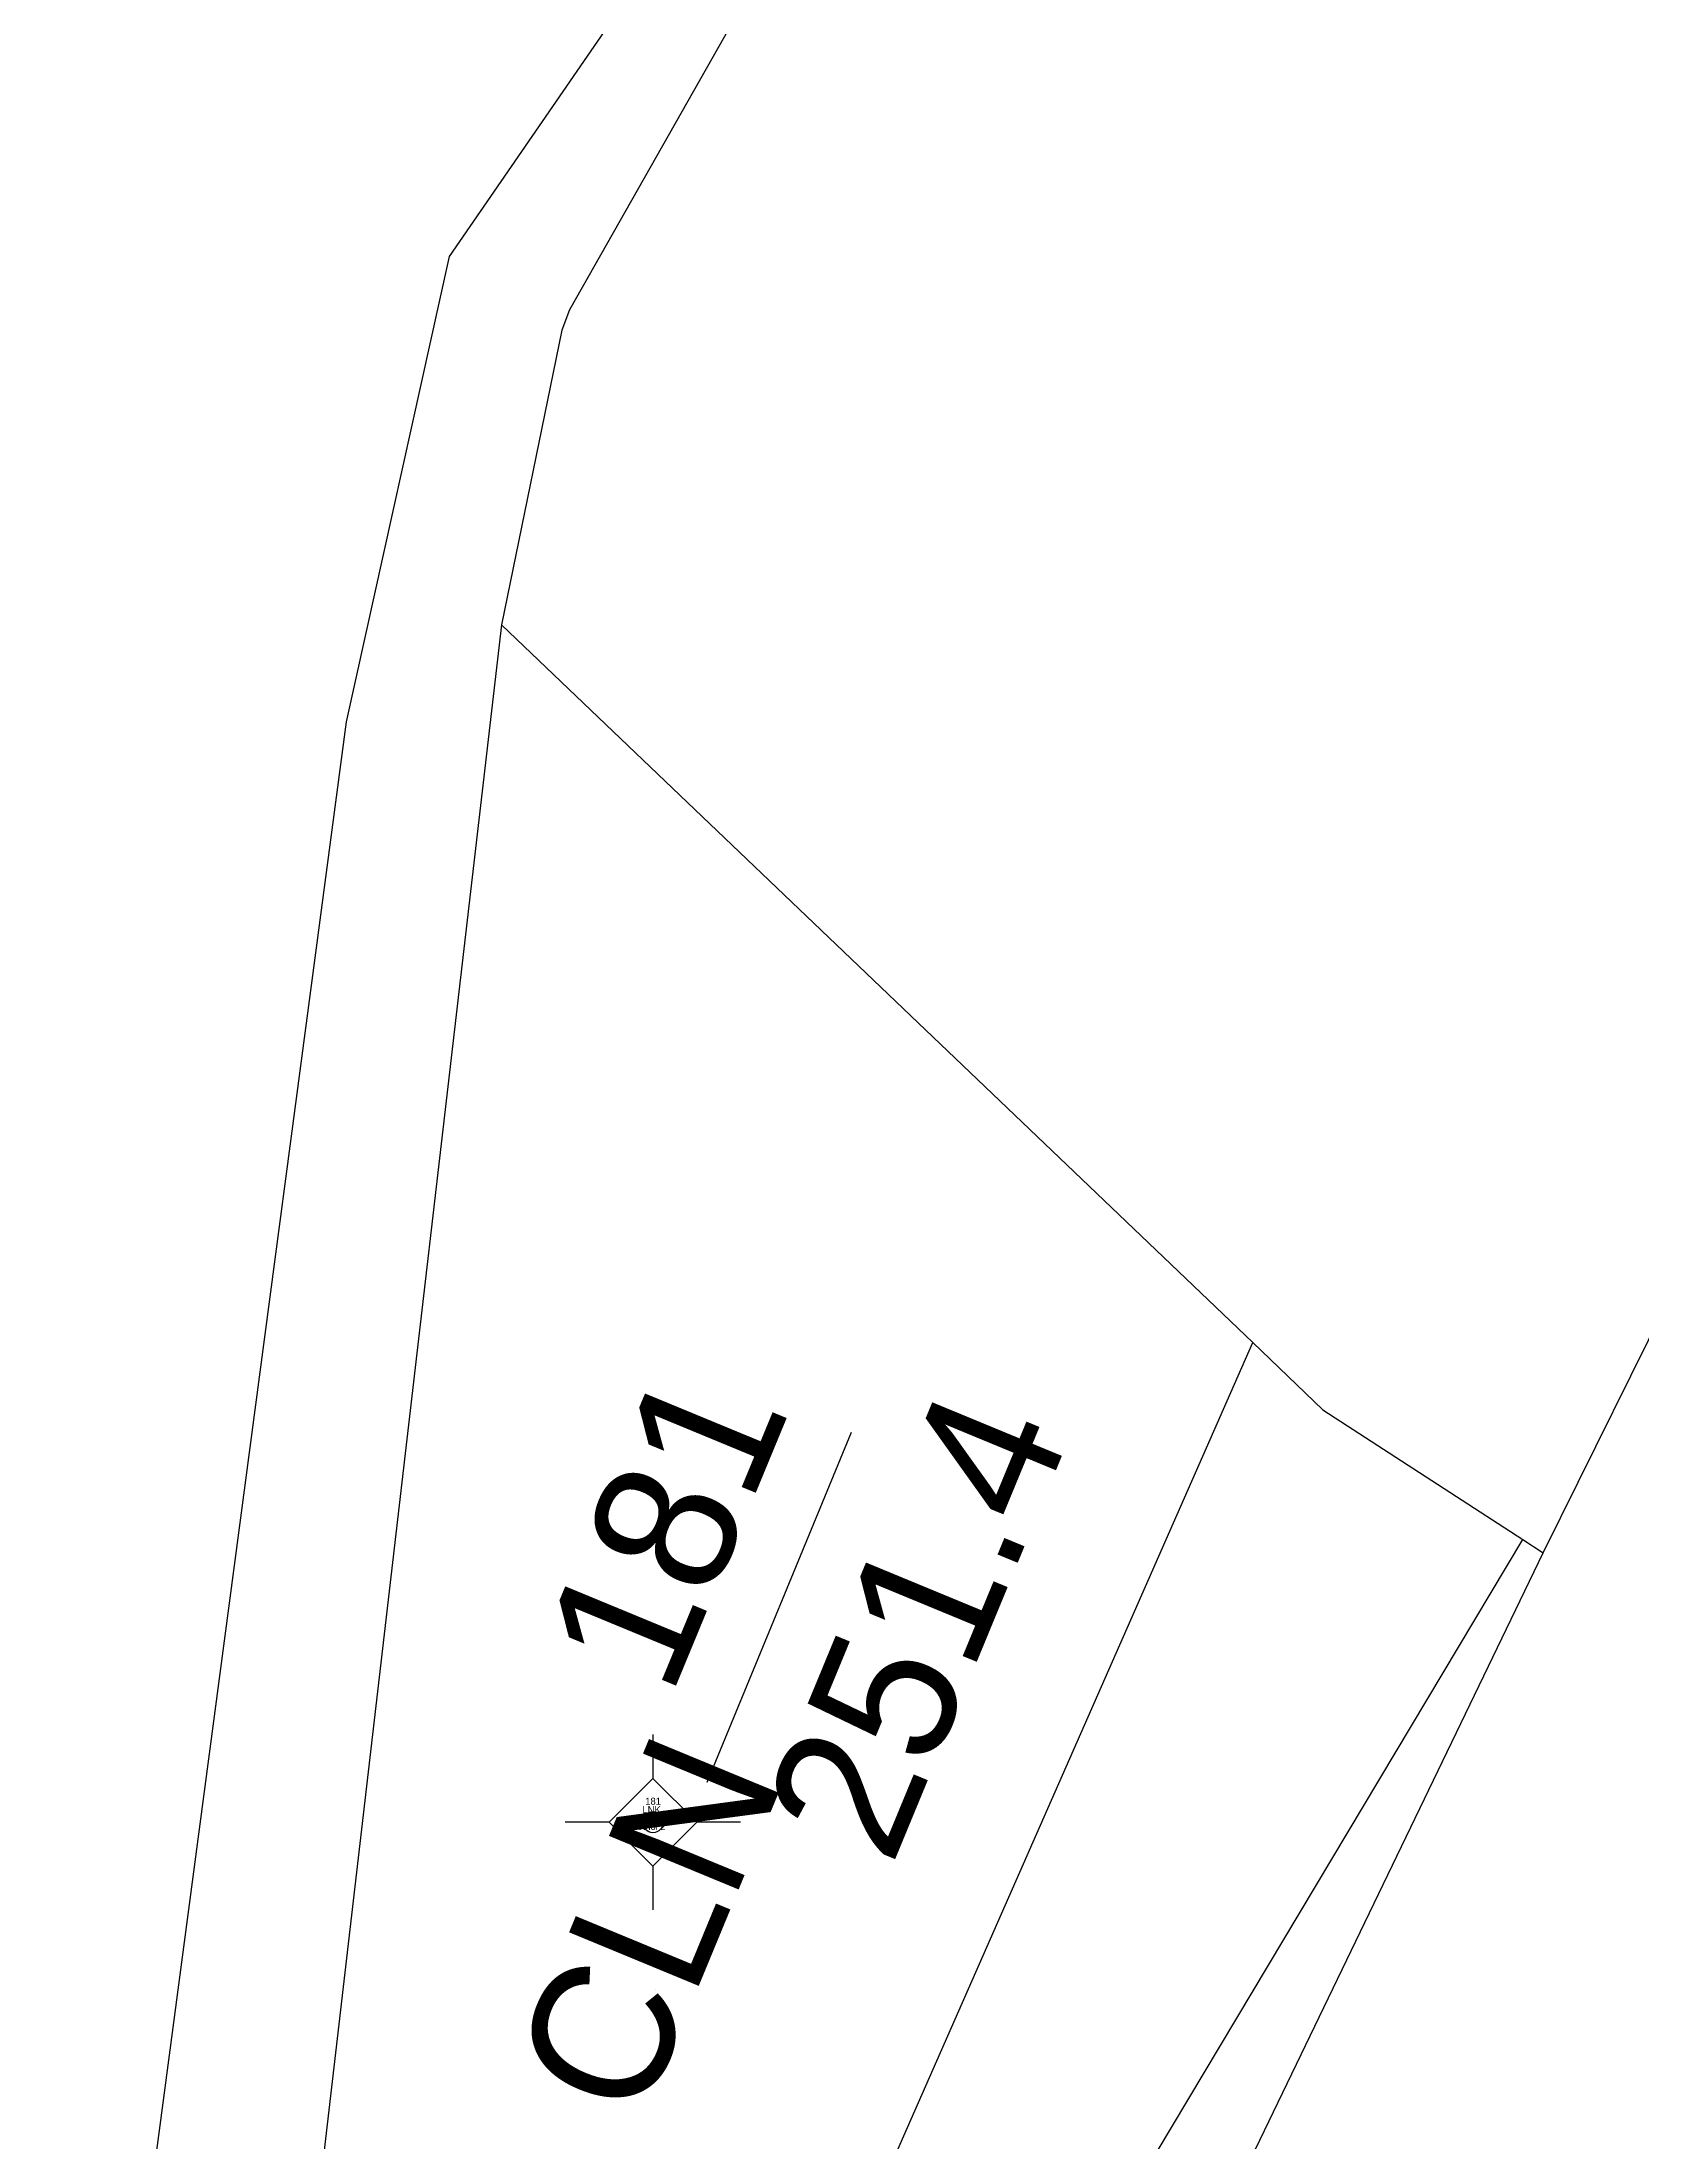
# Model space of a CAD drawing. Extents: x 550890 to 551618, y 1839259 to 1840146.
# Drawn here: x 551314.82 to 551337.63, y 1839616.13 to 1839646.07 of the extents above; entities that cross this region are included whole.
import ezdxf

# ---------------------------------------------------------------- set-up
doc = ezdxf.new("R2010")
doc.units = 0
for name, color, linetype in [('Level 10', 7, 'Continuous'), ('Level 11', 7, 'Continuous'), ('Level 13', 7, 'Continuous'), ('Level 15', 7, 'Continuous'), ('Level 2', 7, 'Continuous'), ('Level 23', 7, 'Continuous'), ('Level 4', 7, 'Continuous')]:
    doc.layers.add(name, color=color, linetype=linetype)

msp = doc.modelspace()

# ---------------------------------------------------------------- linework, layer by layer
at = {"layer": 'Level 10'}
for p, q in [((551321.37, 1839637.76), (551332.08, 1839627.53)), ((551335.93, 1839624.72), (551336.22, 1839624.53))]:
    msp.add_line(p, q, dxfattribs=at)
for points in [[(551321.37, 1839637.76), (551316.82, 1839598.6), (551325.68, 1839612.98), (551332.08, 1839627.53)], [(551336.22, 1839624.53), (551338.22, 1839628.57), (551343.9, 1839631.36), (551346.55, 1839630.67)], [(551332.08, 1839627.53), (551333.08, 1839626.57), (551335.93, 1839624.72)], [(551325.88, 1839592.87), (551327.26, 1839600.94), (551331.79, 1839615.35), (551336.22, 1839624.53)]]:
    msp.add_lwpolyline(points, dxfattribs=at)
at = {"layer": 'Level 11'}
for p, q in [((551323.529, 1839621.941), (551323.529, 1839621.316)), ((551323.529, 1839621.316), (551322.904, 1839620.691)), ((551324.154, 1839620.691), (551323.529, 1839621.316)), ((551322.904, 1839620.691), (551322.279, 1839620.691)), ((551322.904, 1839620.691), (551323.529, 1839620.066)), ((551323.529, 1839620.066), (551324.154, 1839620.691)), ((551324.779, 1839620.691), (551324.154, 1839620.691)), ((551323.529, 1839620.066), (551323.529, 1839619.441))]:
    msp.add_line(p, q, dxfattribs=at)
msp.add_circle((551323.528, 1839620.691), 0.15, dxfattribs=at)
at = {"layer": 'Level 13'}
for p, q in [((551324.3, 1839621.26), (551326.36, 1839626.25)), ((551323.57, 1839618.3), (551323.57, 1839618.3))]:
    msp.add_line(p, q, dxfattribs=at)
at = {"layer": 'Level 23'}
for points in [[(551315.99, 1839701.89), (551353.29, 1839679.65), (551341.58, 1839664.79), (551329.26, 1839651.81), (551325.29, 1839647.43), (551325.17, 1839647.25), (551322.34, 1839642.25), (551322.23, 1839641.96), (551321.37, 1839637.76)], [(551315.54, 1839609.1), (551319.16, 1839636.38), (551320.63, 1839643.01), (551324.07, 1839648.01), (551340.43, 1839666.41), (551345.61, 1839672.71), (551348.13, 1839678.73), (551314.82, 1839699.19)], [(551319.18, 1839586.79), (551319.26, 1839595.65), (551322.41, 1839602.05), (551327.53, 1839610.66), (551335.93, 1839624.72)]]:
    msp.add_lwpolyline(points, dxfattribs=at)

# ---------------------------------------------------------------- texts
at = {"layer": 'Level 13'}
msp.add_text('181', height=2, rotation=67.536, dxfattribs=at).set_placement((551323.78, 1839622.45))
at = {"layer": 'Level 15'}
for s, p in [('LNK', (551323.38, 1839620.82)), ('181', (551323.42, 1839620.94)), ('Khối 2', (551323.33, 1839620.58)), ('.', (551323.51, 1839620.7))]:
    msp.add_text(s, height=0.1, dxfattribs=at).set_placement(p)
at = {"layer": 'Level 2'}
msp.add_text('CLN', height=2, rotation=67.536, dxfattribs=at).set_placement((551323.36, 1839616.37))
at = {"layer": 'Level 4'}
msp.add_text('251.4', height=2, rotation=67.536, dxfattribs=at).set_placement((551326.93, 1839620.04))

doc.saveas('drawing.dxf')
